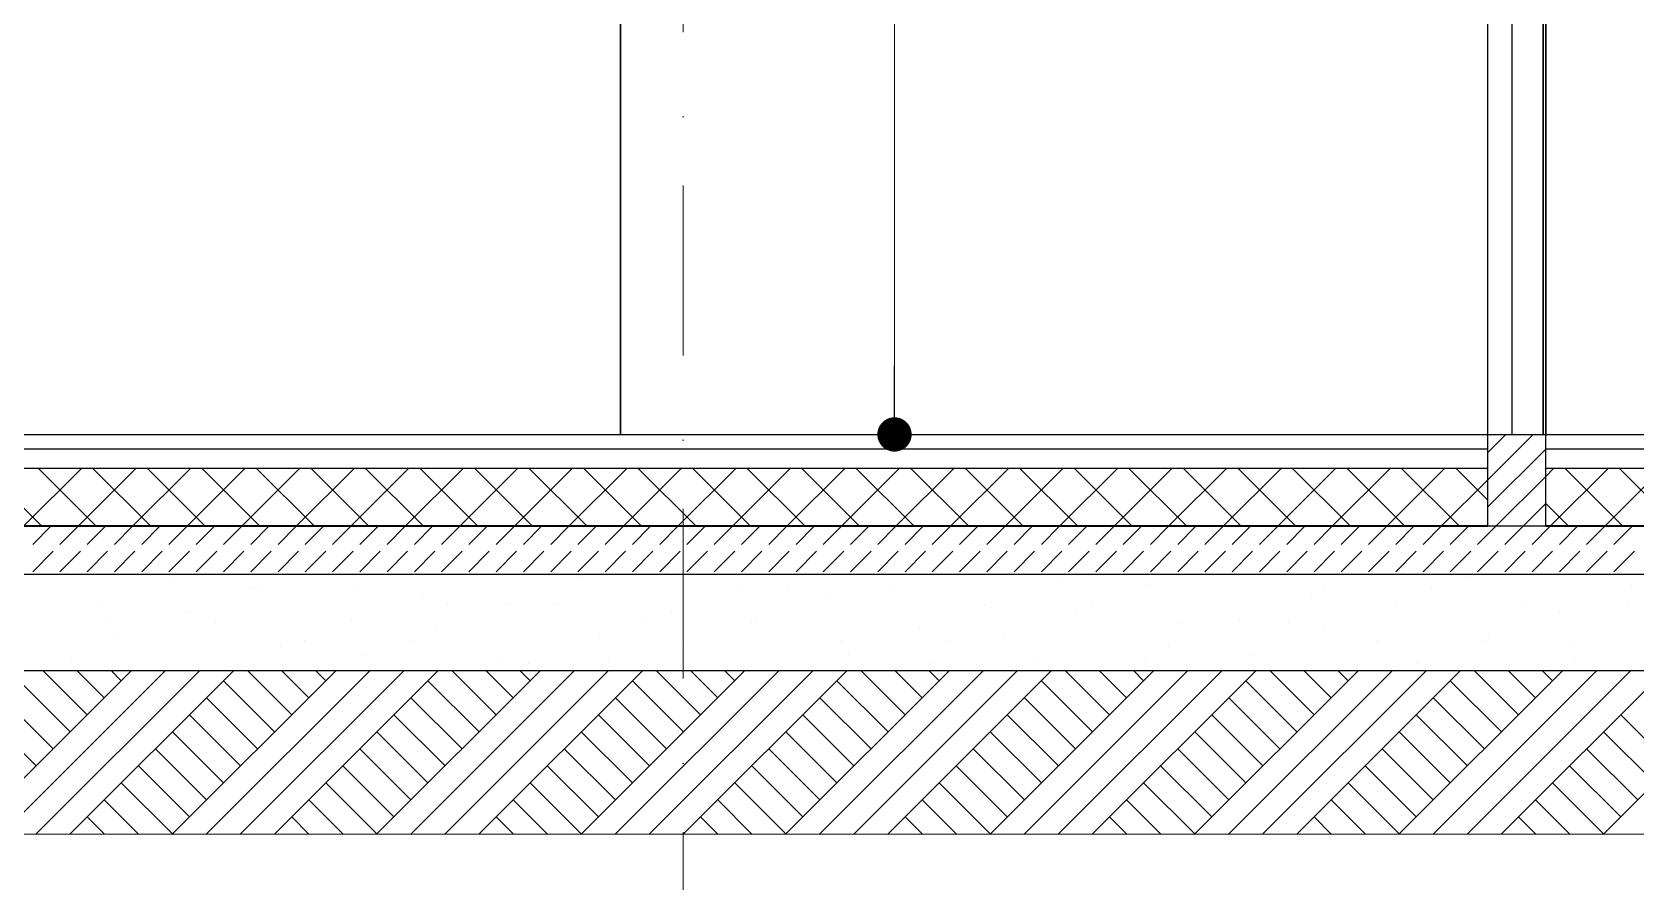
# Model space of a CAD drawing. Header units: millimetres. Extents: x 4647 to 73915, y -13612 to -8141.
# Drawn here: x 11809.9 to 12142.7, y -11426.5 to -11250 of the extents above; entities that cross this region are included whole.
import ezdxf
from ezdxf.enums import TextEntityAlignment as Align

# ---------------------------------------------------------------- set-up
doc = ezdxf.new("R2010")
doc.units = ezdxf.units.MM
doc.linetypes.add('Kropki i Kreski', pattern=[67.027776, 35.277777, -17.638888, 0, -14.111111])
for name, color, linetype in [('Drzwi ArchiCAD', 7, 'Continuous'), ('Konstrukcja - Siatka mod', 7, 'Continuous'), ('Konstrukcja - Ściany zew', 7, 'Continuous'), ('Sytuacja - Teren', 7, 'Continuous'), ('WIDOK', 7, 'Continuous'), ('Wymiarowanie - Ogólne', 7, 'Continuous')]:
    doc.layers.add(name, color=color, linetype=linetype)
doc.layers.add('Konstrukcja - Siatka mod_Nr_Pióra__1', color=7, linetype='Continuous', lineweight=5)
doc.layers.add('Konstrukcja - Siatka mod_Nr_Pióra__4', color=7, linetype='Continuous', lineweight=5, true_color=0x029e21)
doc.styles.add('GENERATED_STYLE_1', font='arialbd.ttf')

# ---------------------------------------------------------------- blocks, each defined once
blk = doc.blocks.new('ARROWHEAD_11')
at = {"linetype": 'Continuous'}
blk.add_line((0, 0), (-1, 0), dxfattribs=at)
at = {"linetype": 'Continuous', "const_width": 0.25, "flags": 128}
blk.add_lwpolyline([(-0.125, 0, 1), (0.125, 0, 1)], format="xyb", close=True, dxfattribs=at)
blk = doc.blocks.new('Standardowy znacznik siatki_2')
at = {"layer": 'Konstrukcja - Siatka mod_Nr_Pióra__4', "linetype": 'Kropki i Kreski'}
blk.add_line((268.51, 0), (1533.18, 0), dxfattribs=at)
at = {"layer": 'Konstrukcja - Siatka mod_Nr_Pióra__1', "style": 'GENERATED_STYLE_1'}
blk.add_attdef('AC_MarkerText_1', text='', height=18, dxfattribs=at).set_placement((-28.89, -13.29), align=Align.BOTTOM_LEFT)

msp = doc.modelspace()

# ---------------------------------------------------------------- linework, layer by layer
for p, q in [((12123.98, -11106.57), (12123.98, -11333.57)), ((12123.98, -11333.57), (12123.98, -11128.57)), ((12123.48, -11133.57), (12123.48, -11333.57)), ((11931.98, -11150.57), (11931.98, -11333.57)), ((11931.98, -11333.57), (11931.98, -11178.57)), ((12123.48, -11333.57), (12123.48, -11233.57)), ((12111.98, -11333.57), (12111.98, -11246.27)), ((12116.98, -11246.27), (12116.98, -11333.57)), ((11738.98, -11333.57), (11931.98, -11333.57)), ((11931.98, -11333.57), (12111.98, -11333.57)), ((12116.98, -11333.57), (12123.48, -11333.57)), ((12123.48, -11333.57), (12123.98, -11333.57)), ((12123.98, -11333.57), (12240.67, -11333.57))]:
    msp.add_line(p, q)
at = {"layer": 'Drzwi ArchiCAD', "color": 30, "lineweight": 20}
for p, q in [((12111.98, -11333.57), (12111.98, -11132.37)), ((12116.98, -11333.57), (12116.98, -11132.37)), ((12111.98, -11333.57), (12116.98, -11333.57))]:
    msp.add_line(p, q, dxfattribs=at)
at = {"layer": 'Drzwi ArchiCAD', "color": 9, "lineweight": 13}
msp.add_line((12123.48, -11133.57), (12123.48, -11333.57), dxfattribs=at)
at = {"layer": 'Konstrukcja - Ściany zew', "color": 251, "lineweight": 15}
for p, q in [((12123.98, -11333.57), (12123.98, -11128.57)), ((11931.98, -11333.57), (11931.98, -11150.57))]:
    msp.add_line(p, q, dxfattribs=at)
at = {"layer": 'Konstrukcja - Ściany zew'}
for p, q in [((12111.98, -11352.57), (12111.98, -11333.57)), ((12111.98, -11333.57), (12123.98, -11333.57)), ((12123.98, -11352.57), (12123.98, -11333.57)), ((12111.98, -11352.57), (12123.98, -11352.57))]:
    msp.add_line(p, q, dxfattribs=at)
at = {"layer": 'Konstrukcja - Ściany zew', "color": 251, "linetype": 'Continuous', "lineweight": 15}
for p, q in [((12111.98, -11337.31), (12115.71, -11333.57)), ((12111.98, -11342.96), (12121.37, -11333.57)), ((12111.98, -11348.62), (12123.98, -11336.62)), ((12113.68, -11352.57), (12123.98, -11342.28)), ((12119.34, -11352.57), (12123.98, -11347.93))]:
    msp.add_line(p, q, dxfattribs=at)
at = {"layer": 'Sytuacja - Teren', "color": 53, "lineweight": 13}
for p, q in [((11753.98, -11382.57), (12380.84, -11382.57)), ((11695, -11416.57), (12702.98, -11416.57))]:
    msp.add_line(p, q, dxfattribs=at)
at = {"layer": 'Sytuacja - Teren', "color": 41, "linetype": 'Continuous', "lineweight": 13}
for p, q in [((11796.54, -11416.57), (11830.54, -11382.57)), ((11803.61, -11416.57), (11837.61, -11382.57)), ((11817.81, -11395.3), (11807.2, -11384.7)), ((11810.68, -11416.57), (11844.68, -11382.57)), ((11821.34, -11391.77), (11812.14, -11382.57)), ((11817.75, -11416.57), (11851.75, -11382.57)), ((11824.88, -11388.23), (11819.21, -11382.57)), ((11828.41, -11384.7), (11826.29, -11382.57)), ((11838.97, -11416.57), (11872.97, -11382.57)), ((11846.04, -11416.57), (11880.04, -11382.57)), ((11860.23, -11395.3), (11849.63, -11384.7)), ((11853.11, -11416.57), (11887.11, -11382.57)), ((11863.77, -11391.77), (11854.57, -11382.57)), ((11860.18, -11416.57), (11894.18, -11382.57)), ((11867.3, -11388.23), (11861.64, -11382.57)), ((11870.84, -11384.7), (11868.71, -11382.57)), ((11881.39, -11416.57), (11915.39, -11382.57)), ((11888.46, -11416.57), (11922.46, -11382.57)), ((11902.66, -11395.3), (11892.05, -11384.7)), ((11895.53, -11416.57), (11929.53, -11382.57)), ((11906.19, -11391.77), (11897, -11382.57)), ((11902.61, -11416.57), (11936.61, -11382.57)), ((11909.73, -11388.23), (11904.07, -11382.57)), ((11913.27, -11384.7), (11911.14, -11382.57)), ((11923.82, -11416.57), (11957.82, -11382.57)), ((11930.89, -11416.57), (11964.89, -11382.57)), ((11945.09, -11395.3), (11934.48, -11384.7)), ((11937.96, -11416.57), (11971.96, -11382.57)), ((11948.62, -11391.77), (11939.42, -11382.57)), ((11945.03, -11416.57), (11979.03, -11382.57)), ((11952.16, -11388.23), (11946.49, -11382.57)), ((11955.69, -11384.7), (11953.56, -11382.57)), ((11966.25, -11416.57), (12000.25, -11382.57)), ((11973.32, -11416.57), (12007.32, -11382.57)), ((11987.51, -11395.3), (11976.91, -11384.7)), ((11980.39, -11416.57), (12014.39, -11382.57)), ((11991.05, -11391.77), (11981.85, -11382.57)), ((11987.46, -11416.57), (12021.46, -11382.57)), ((11994.58, -11388.23), (11988.92, -11382.57)), ((11998.12, -11384.7), (11995.99, -11382.57)), ((12008.67, -11416.57), (12042.67, -11382.57)), ((12015.74, -11416.57), (12049.74, -11382.57)), ((12029.94, -11395.3), (12019.33, -11384.7)), ((12022.81, -11416.57), (12056.81, -11382.57)), ((12033.47, -11391.77), (12024.28, -11382.57)), ((12029.88, -11416.57), (12063.88, -11382.57)), ((12037.01, -11388.23), (12031.35, -11382.57)), ((12040.54, -11384.7), (12038.42, -11382.57)), ((12051.1, -11416.57), (12085.1, -11382.57)), ((12058.17, -11416.57), (12092.17, -11382.57)), ((12072.36, -11395.3), (12061.76, -11384.7)), ((12065.24, -11416.57), (12099.24, -11382.57)), ((12075.9, -11391.77), (12066.7, -11382.57)), ((12072.31, -11416.57), (12106.31, -11382.57)), ((12079.44, -11388.23), (12073.77, -11382.57)), ((12082.97, -11384.7), (12080.84, -11382.57)), ((12093.52, -11416.57), (12127.52, -11382.57)), ((12100.6, -11416.57), (12134.6, -11382.57)), ((12114.79, -11395.3), (12104.18, -11384.7)), ((12107.67, -11416.57), (12141.67, -11382.57)), ((12118.33, -11391.77), (12109.13, -11382.57)), ((12114.74, -11416.57), (12148.74, -11382.57)), ((12121.86, -11388.23), (12116.2, -11382.57)), ((12125.4, -11384.7), (12123.27, -11382.57)), ((12135.95, -11416.57), (12169.95, -11382.57)), ((11814.27, -11398.84), (11803.66, -11388.23)), ((11856.7, -11398.84), (11846.09, -11388.23)), ((11899.12, -11398.84), (11888.52, -11388.23)), ((11941.55, -11398.84), (11930.94, -11388.23)), ((11983.98, -11398.84), (11973.37, -11388.23)), ((12026.4, -11398.84), (12015.8, -11388.23)), ((12068.83, -11398.84), (12058.22, -11388.23)), ((12111.26, -11398.84), (12100.65, -11388.23)), ((11810.74, -11402.37), (11800.13, -11391.77)), ((11853.16, -11402.37), (11842.55, -11391.77)), ((11895.59, -11402.37), (11884.98, -11391.77)), ((11938.01, -11402.37), (11927.41, -11391.77)), ((11980.44, -11402.37), (11969.83, -11391.77)), ((12022.87, -11402.37), (12012.26, -11391.77)), ((12065.29, -11402.37), (12054.69, -11391.77)), ((12107.72, -11402.37), (12097.11, -11391.77)), ((12150.15, -11402.37), (12139.54, -11391.77)), ((11849.63, -11405.91), (11839.02, -11395.3)), ((11892.05, -11405.91), (11881.45, -11395.3)), ((11934.48, -11405.91), (11923.87, -11395.3)), ((11976.91, -11405.91), (11966.3, -11395.3)), ((12019.33, -11405.91), (12008.72, -11395.3)), ((12061.76, -11405.91), (12051.15, -11395.3)), ((12104.18, -11405.91), (12093.58, -11395.3)), ((12146.61, -11405.91), (12136, -11395.3)), ((11846.09, -11409.44), (11835.48, -11398.84)), ((11888.52, -11409.44), (11877.91, -11398.84)), ((11930.94, -11409.44), (11920.34, -11398.84)), ((11973.37, -11409.44), (11962.76, -11398.84)), ((12015.8, -11409.44), (12005.19, -11398.84)), ((12058.22, -11409.44), (12047.62, -11398.84)), ((12100.65, -11409.44), (12090.04, -11398.84)), ((12143.08, -11409.44), (12132.47, -11398.84)), ((11842.55, -11412.98), (11831.95, -11402.37)), ((11884.98, -11412.98), (11874.37, -11402.37)), ((11927.41, -11412.98), (11916.8, -11402.37)), ((11969.83, -11412.98), (11959.23, -11402.37)), ((12012.26, -11412.98), (12001.65, -11402.37)), ((12054.69, -11412.98), (12044.08, -11402.37)), ((12097.11, -11412.98), (12086.51, -11402.37)), ((12139.54, -11412.98), (12128.93, -11402.37)), ((11839.02, -11416.52), (11828.41, -11405.91)), ((11881.45, -11416.52), (11870.84, -11405.91)), ((11923.87, -11416.52), (11913.27, -11405.91)), ((11966.3, -11416.52), (11955.69, -11405.91)), ((12008.72, -11416.52), (11998.12, -11405.91)), ((12051.15, -11416.52), (12040.54, -11405.91)), ((12093.58, -11416.52), (12082.97, -11405.91)), ((12136, -11416.52), (12125.4, -11405.91)), ((11832, -11416.57), (11824.88, -11409.44)), ((11874.43, -11416.57), (11867.3, -11409.44)), ((11916.85, -11416.57), (11909.73, -11409.44)), ((11959.28, -11416.57), (11952.16, -11409.44)), ((12001.71, -11416.57), (11994.58, -11409.44)), ((12044.13, -11416.57), (12037.01, -11409.44)), ((12086.56, -11416.57), (12079.44, -11409.44)), ((12128.99, -11416.57), (12121.86, -11409.44)), ((11824.93, -11416.57), (11821.34, -11412.98)), ((11867.36, -11416.57), (11863.77, -11412.98)), ((11909.78, -11416.57), (11906.19, -11412.98)), ((11952.21, -11416.57), (11948.62, -11412.98)), ((11994.64, -11416.57), (11991.05, -11412.98)), ((12037.06, -11416.57), (12033.47, -11412.98)), ((12079.49, -11416.57), (12075.9, -11412.98)), ((12121.92, -11416.57), (12118.33, -11412.98)), ((11817.86, -11416.57), (11817.81, -11416.52)), ((11860.29, -11416.57), (11860.23, -11416.52)), ((11902.71, -11416.57), (11902.66, -11416.52)), ((11945.14, -11416.57), (11945.09, -11416.52)), ((11987.56, -11416.57), (11987.51, -11416.52)), ((12029.99, -11416.57), (12029.94, -11416.52)), ((12072.42, -11416.57), (12072.36, -11416.52)), ((12114.84, -11416.57), (12114.79, -11416.52))]:
    msp.add_line(p, q, dxfattribs=at)
at = {"layer": 'WIDOK'}
for p, q in [((11738.98, -11333.57), (12111.98, -11333.57)), ((12111.98, -11336.57), (12111.98, -11333.57)), ((12123.98, -11333.57), (12389.84, -11333.57)), ((12123.98, -11336.57), (12123.98, -11333.57)), ((11738.98, -11336.57), (12111.98, -11336.57)), ((11738.98, -11336.57), (12111.98, -11336.57)), ((12111.98, -11340.57), (12111.98, -11336.57)), ((12123.98, -11340.57), (12123.98, -11336.57)), ((12123.98, -11336.57), (12389.84, -11336.57)), ((12123.98, -11336.57), (12389.84, -11336.57)), ((11738.98, -11340.57), (12111.98, -11340.57)), ((11738.98, -11340.57), (12111.98, -11340.57)), ((12111.98, -11352.57), (12111.98, -11340.57)), ((12123.98, -11340.57), (12389.84, -11340.57)), ((12123.98, -11352.57), (12123.98, -11340.57)), ((12123.98, -11340.57), (12389.84, -11340.57)), ((11756.48, -11352.57), (12380.84, -11352.57)), ((11756.48, -11362.57), (12380.84, -11362.57)), ((11756.48, -11362.57), (12380.84, -11362.57)), ((11756.48, -11382.57), (12380.84, -11382.57))]:
    msp.add_line(p, q, dxfattribs=at)
at = {"layer": 'WIDOK', "linetype": 'Continuous'}
for p, q in [((11811.84, -11352.57), (11799.84, -11340.57)), ((11808.21, -11352.57), (11820.21, -11340.57)), ((11823.16, -11352.57), (11811.16, -11340.57)), ((11819.53, -11352.57), (11831.53, -11340.57)), ((11834.47, -11352.57), (11822.47, -11340.57)), ((11830.84, -11352.57), (11842.84, -11340.57)), ((11845.78, -11352.57), (11833.78, -11340.57)), ((11842.15, -11352.57), (11854.15, -11340.57)), ((11857.1, -11352.57), (11845.1, -11340.57)), ((11853.47, -11352.57), (11865.47, -11340.57)), ((11868.41, -11352.57), (11856.41, -11340.57)), ((11864.78, -11352.57), (11876.78, -11340.57)), ((11879.72, -11352.57), (11867.72, -11340.57)), ((11876.1, -11352.57), (11888.1, -11340.57)), ((11891.04, -11352.57), (11879.04, -11340.57)), ((11887.41, -11352.57), (11899.41, -11340.57)), ((11902.35, -11352.57), (11890.35, -11340.57)), ((11898.72, -11352.57), (11910.72, -11340.57)), ((11913.67, -11352.57), (11901.67, -11340.57)), ((11910.04, -11352.57), (11922.04, -11340.57)), ((11924.98, -11352.57), (11912.98, -11340.57)), ((11921.35, -11352.57), (11933.35, -11340.57)), ((11936.29, -11352.57), (11924.29, -11340.57)), ((11932.66, -11352.57), (11944.66, -11340.57)), ((11947.61, -11352.57), (11935.61, -11340.57)), ((11943.98, -11352.57), (11955.98, -11340.57)), ((11958.92, -11352.57), (11946.92, -11340.57)), ((11955.29, -11352.57), (11967.29, -11340.57)), ((11970.23, -11352.57), (11958.23, -11340.57)), ((11966.61, -11352.57), (11978.61, -11340.57)), ((11981.55, -11352.57), (11969.55, -11340.57)), ((11977.92, -11352.57), (11989.92, -11340.57)), ((11992.86, -11352.57), (11980.86, -11340.57)), ((11989.23, -11352.57), (12001.23, -11340.57)), ((12004.18, -11352.57), (11992.18, -11340.57)), ((12000.55, -11352.57), (12012.55, -11340.57)), ((12015.49, -11352.57), (12003.49, -11340.57)), ((12011.86, -11352.57), (12023.86, -11340.57)), ((12026.8, -11352.57), (12014.8, -11340.57)), ((12023.17, -11352.57), (12035.17, -11340.57)), ((12038.12, -11352.57), (12026.12, -11340.57)), ((12034.49, -11352.57), (12046.49, -11340.57)), ((12049.43, -11352.57), (12037.43, -11340.57)), ((12045.8, -11352.57), (12057.8, -11340.57)), ((12060.74, -11352.57), (12048.74, -11340.57)), ((12057.12, -11352.57), (12069.12, -11340.57)), ((12072.06, -11352.57), (12060.06, -11340.57)), ((12068.43, -11352.57), (12080.43, -11340.57)), ((12083.37, -11352.57), (12071.37, -11340.57)), ((12079.74, -11352.57), (12091.74, -11340.57)), ((12094.68, -11352.57), (12082.68, -11340.57)), ((12091.06, -11352.57), (12103.06, -11340.57)), ((12106, -11352.57), (12094, -11340.57)), ((12111.98, -11347.23), (12105.31, -11340.57)), ((12123.98, -11342.28), (12125.68, -11340.57)), ((12125, -11352.57), (12137, -11340.57)), ((12139.94, -11352.57), (12127.94, -11340.57)), ((12136.31, -11352.57), (12148.31, -11340.57)), ((12151.25, -11352.57), (12139.25, -11340.57)), ((12102.37, -11352.57), (12111.98, -11342.96)), ((12128.63, -11352.57), (12123.98, -11347.92)), ((11810.03, -11356.41), (11813.87, -11352.57)), ((11815.68, -11356.41), (11819.53, -11352.57)), ((11821.34, -11356.41), (11825.18, -11352.57)), ((11827, -11356.41), (11830.84, -11352.57)), ((11832.66, -11356.41), (11836.5, -11352.57)), ((11838.31, -11356.41), (11842.15, -11352.57)), ((11843.97, -11356.41), (11847.81, -11352.57)), ((11849.63, -11356.41), (11853.47, -11352.57)), ((11855.28, -11356.41), (11859.13, -11352.57)), ((11860.94, -11356.41), (11864.78, -11352.57)), ((11866.6, -11356.41), (11870.44, -11352.57)), ((11872.25, -11356.41), (11876.1, -11352.57)), ((11877.91, -11356.41), (11881.75, -11352.57)), ((11883.57, -11356.41), (11887.41, -11352.57)), ((11889.22, -11356.41), (11893.07, -11352.57)), ((11894.88, -11356.41), (11898.72, -11352.57)), ((11900.54, -11356.41), (11904.38, -11352.57)), ((11906.19, -11356.41), (11910.04, -11352.57)), ((11911.85, -11356.41), (11915.69, -11352.57)), ((11917.51, -11356.41), (11921.35, -11352.57)), ((11923.16, -11356.41), (11927.01, -11352.57)), ((11928.82, -11356.41), (11932.66, -11352.57)), ((11934.48, -11356.41), (11938.32, -11352.57)), ((11940.14, -11356.41), (11943.98, -11352.57)), ((11945.79, -11356.41), (11949.64, -11352.57)), ((11951.45, -11356.41), (11955.29, -11352.57)), ((11957.11, -11356.41), (11960.95, -11352.57)), ((11962.76, -11356.41), (11966.61, -11352.57)), ((11968.42, -11356.41), (11972.26, -11352.57)), ((11974.08, -11356.41), (11977.92, -11352.57)), ((11979.73, -11356.41), (11983.58, -11352.57)), ((11985.39, -11356.41), (11989.23, -11352.57)), ((11991.05, -11356.41), (11994.89, -11352.57)), ((11996.7, -11356.41), (12000.55, -11352.57)), ((12002.36, -11356.41), (12006.2, -11352.57)), ((12008.02, -11356.41), (12011.86, -11352.57)), ((12013.67, -11356.41), (12017.52, -11352.57)), ((12019.33, -11356.41), (12023.17, -11352.57)), ((12024.99, -11356.41), (12028.83, -11352.57)), ((12030.65, -11356.41), (12034.49, -11352.57)), ((12036.3, -11356.41), (12040.14, -11352.57)), ((12041.96, -11356.41), (12045.8, -11352.57)), ((12047.62, -11356.41), (12051.46, -11352.57)), ((12053.27, -11356.41), (12057.12, -11352.57)), ((12058.93, -11356.41), (12062.77, -11352.57)), ((12064.59, -11356.41), (12068.43, -11352.57)), ((12070.24, -11356.41), (12074.09, -11352.57)), ((12075.9, -11356.41), (12079.74, -11352.57)), ((12081.56, -11356.41), (12085.4, -11352.57)), ((12087.21, -11356.41), (12091.06, -11352.57)), ((12092.87, -11356.41), (12096.71, -11352.57)), ((12098.53, -11356.41), (12102.37, -11352.57)), ((12104.18, -11356.41), (12108.03, -11352.57)), ((12109.84, -11356.41), (12113.68, -11352.57)), ((12115.5, -11356.41), (12119.34, -11352.57)), ((12121.15, -11356.41), (12125, -11352.57)), ((12126.81, -11356.41), (12130.65, -11352.57)), ((12132.47, -11356.41), (12136.31, -11352.57)), ((12138.13, -11356.41), (12141.97, -11352.57)), ((11810.03, -11362.07), (11814.27, -11357.83)), ((11815.68, -11362.07), (11819.93, -11357.83)), ((11821.34, -11362.07), (11825.58, -11357.83)), ((11827, -11362.07), (11831.24, -11357.83)), ((11832.66, -11362.07), (11836.9, -11357.83)), ((11838.31, -11362.07), (11842.55, -11357.83)), ((11843.97, -11362.07), (11848.21, -11357.83)), ((11849.63, -11362.07), (11853.87, -11357.83)), ((11855.28, -11362.07), (11859.53, -11357.83)), ((11860.94, -11362.07), (11865.18, -11357.83)), ((11866.6, -11362.07), (11870.84, -11357.83)), ((11872.25, -11362.07), (11876.5, -11357.83)), ((11877.91, -11362.07), (11882.15, -11357.83)), ((11883.57, -11362.07), (11887.81, -11357.83)), ((11889.22, -11362.07), (11893.47, -11357.83)), ((11894.88, -11362.07), (11899.12, -11357.83)), ((11900.54, -11362.07), (11904.78, -11357.83)), ((11906.19, -11362.07), (11910.44, -11357.83)), ((11911.85, -11362.07), (11916.09, -11357.83)), ((11917.51, -11362.07), (11921.75, -11357.83)), ((11923.16, -11362.07), (11927.41, -11357.83)), ((11928.82, -11362.07), (11933.06, -11357.83)), ((11934.48, -11362.07), (11938.72, -11357.83)), ((11940.14, -11362.07), (11944.38, -11357.83)), ((11945.79, -11362.07), (11950.04, -11357.83)), ((11951.45, -11362.07), (11955.69, -11357.83)), ((11957.11, -11362.07), (11961.35, -11357.83)), ((11962.76, -11362.07), (11967.01, -11357.83)), ((11968.42, -11362.07), (11972.66, -11357.83)), ((11974.08, -11362.07), (11978.32, -11357.83)), ((11979.73, -11362.07), (11983.98, -11357.83)), ((11985.39, -11362.07), (11989.63, -11357.83)), ((11991.05, -11362.07), (11995.29, -11357.83)), ((11996.7, -11362.07), (12000.95, -11357.83)), ((12002.36, -11362.07), (12006.6, -11357.83)), ((12008.02, -11362.07), (12012.26, -11357.83)), ((12013.67, -11362.07), (12017.92, -11357.83)), ((12019.33, -11362.07), (12023.57, -11357.83)), ((12024.99, -11362.07), (12029.23, -11357.83)), ((12030.65, -11362.07), (12034.89, -11357.83)), ((12036.3, -11362.07), (12040.54, -11357.83)), ((12041.96, -11362.07), (12046.2, -11357.83)), ((12047.62, -11362.07), (12051.86, -11357.83)), ((12053.27, -11362.07), (12057.52, -11357.83)), ((12058.93, -11362.07), (12063.17, -11357.83)), ((12064.59, -11362.07), (12068.83, -11357.83)), ((12070.24, -11362.07), (12074.49, -11357.83)), ((12075.9, -11362.07), (12080.14, -11357.83)), ((12081.56, -11362.07), (12085.8, -11357.83)), ((12087.21, -11362.07), (12091.46, -11357.83)), ((12092.87, -11362.07), (12097.11, -11357.83)), ((12098.53, -11362.07), (12102.77, -11357.83)), ((12104.18, -11362.07), (12108.43, -11357.83)), ((12109.84, -11362.07), (12114.08, -11357.83)), ((12115.5, -11362.07), (12119.74, -11357.83)), ((12121.15, -11362.07), (12125.4, -11357.83)), ((12126.81, -11362.07), (12131.05, -11357.83)), ((12132.47, -11362.07), (12136.71, -11357.83)), ((12138.13, -11362.07), (12142.37, -11357.83)), ((11839.37, -11363.23), (11839.37, -11363.23)), ((11923.19, -11363.27), (11923.19, -11363.27)), ((12023.72, -11363.18), (12023.72, -11363.18)), ((12107.54, -11363.21), (12107.54, -11363.21)), ((11855.28, -11365.25), (11855.28, -11365.25)), ((11856.81, -11365.08), (11856.81, -11365.08)), ((11877.56, -11365.25), (11877.56, -11365.25)), ((11890.96, -11366.8), (11890.96, -11366.8)), ((11957.34, -11364.99), (11957.34, -11364.99)), ((11966.65, -11365.25), (11966.65, -11365.25)), ((11974.77, -11366.84), (11974.77, -11366.84)), ((11988.93, -11365.25), (11988.93, -11365.25)), ((12041.16, -11365.02), (12041.16, -11365.02)), ((12075.31, -11366.75), (12075.31, -11366.75)), ((12078.02, -11365.25), (12078.02, -11365.25)), ((12100.3, -11365.25), (12100.3, -11365.25)), ((12141.69, -11364.94), (12141.69, -11364.94)), ((11824.57, -11368.62), (11824.57, -11368.62)), ((11842.01, -11370.47), (11842.01, -11370.47)), ((11896.12, -11368.96), (11896.12, -11368.96)), ((11908.39, -11368.65), (11908.39, -11368.65)), ((11918.39, -11368.96), (11918.39, -11368.96)), ((11942.54, -11370.38), (11942.54, -11370.38)), ((12007.49, -11368.96), (12007.49, -11368.96)), ((12008.92, -11368.56), (12008.92, -11368.56)), ((12026.36, -11370.41), (12026.36, -11370.41)), ((12029.76, -11368.96), (12029.76, -11368.96)), ((12092.74, -11368.6), (12092.74, -11368.6)), ((12118.86, -11368.96), (12118.86, -11368.96)), ((12126.89, -11370.32), (12126.89, -11370.32)), ((12141.13, -11368.96), (12141.13, -11368.96)), ((11825.58, -11372.68), (11825.58, -11372.68)), ((11847.86, -11372.68), (11847.86, -11372.68)), ((11876.16, -11372.19), (11876.16, -11372.19)), ((11893.59, -11374.04), (11893.59, -11374.04)), ((11936.95, -11372.68), (11936.95, -11372.68)), ((11959.23, -11372.68), (11959.23, -11372.68)), ((11959.97, -11372.23), (11959.97, -11372.23)), ((11994.12, -11373.95), (11994.12, -11373.95)), ((12048.32, -11372.68), (12048.32, -11372.68)), ((12060.51, -11372.14), (12060.51, -11372.14)), ((12070.6, -11372.68), (12070.6, -11372.68)), ((12077.94, -11373.98), (12077.94, -11373.98)), ((11827.21, -11375.85), (11827.21, -11375.85)), ((11861.36, -11377.58), (11861.36, -11377.58)), ((11866.42, -11376.39), (11866.42, -11376.39)), ((11888.69, -11376.39), (11888.69, -11376.39)), ((11927.74, -11375.76), (11927.74, -11375.76)), ((11945.17, -11377.61), (11945.17, -11377.61)), ((11977.79, -11376.39), (11977.79, -11376.39)), ((12000.06, -11376.39), (12000.06, -11376.39)), ((12011.56, -11375.8), (12011.56, -11375.8)), ((12045.71, -11377.52), (12045.71, -11377.52)), ((12089.16, -11376.39), (12089.16, -11376.39)), ((12111.43, -11376.39), (12111.43, -11376.39)), ((12112.09, -11375.71), (12112.09, -11375.71)), ((12129.52, -11377.56), (12129.52, -11377.56)), ((11812.41, -11381.24), (11812.41, -11381.24)), ((11818.16, -11380.1), (11818.16, -11380.1)), ((11878.79, -11379.43), (11878.79, -11379.43)), ((11907.26, -11380.1), (11907.26, -11380.1)), ((11912.94, -11381.15), (11912.94, -11381.15)), ((11929.53, -11380.1), (11929.53, -11380.1)), ((11979.32, -11379.34), (11979.32, -11379.34)), ((11996.76, -11381.19), (11996.76, -11381.19)), ((12018.62, -11380.1), (12018.62, -11380.1)), ((12040.9, -11380.1), (12040.9, -11380.1)), ((12063.14, -11379.37), (12063.14, -11379.37)), ((12097.29, -11381.1), (12097.29, -11381.1)), ((12129.99, -11380.1), (12129.99, -11380.1))]:
    msp.add_line(p, q, dxfattribs=at)
at = {"layer": 'WIDOK', "color": 251, "lineweight": 35}
for p, q in [((11738.98, -11352.57), (12111.98, -11352.57)), ((12123.98, -11352.57), (12389.84, -11352.57))]:
    msp.add_line(p, q, dxfattribs=at)
at = {"layer": 'Wymiarowanie - Ogólne', "color": 151, "lineweight": 20}
for p, q in [((11988.85, -11319.32), (11988.85, -11120.82)), ((12036.63, -11333.57), (11988.67, -11333.57))]:
    msp.add_line(p, q, dxfattribs=at)

# ---------------------------------------------------------------- block references
at = {"layer": 'Konstrukcja - Siatka mod', "color": 251, "lineweight": 15, "rotation": 270}
msp.add_blockref('Standardowy znacznik siatki_2', (11944.97, -10073.57), dxfattribs=at)
at = {"layer": 'Wymiarowanie - Ogólne', "color": 151, "lineweight": 20, "xscale": 14.25, "yscale": 14.25, "zscale": 14.25, "rotation": 270}
msp.add_blockref('ARROWHEAD_11', (11988.85, -11333.57), dxfattribs=at)

doc.saveas('drawing.dxf')
